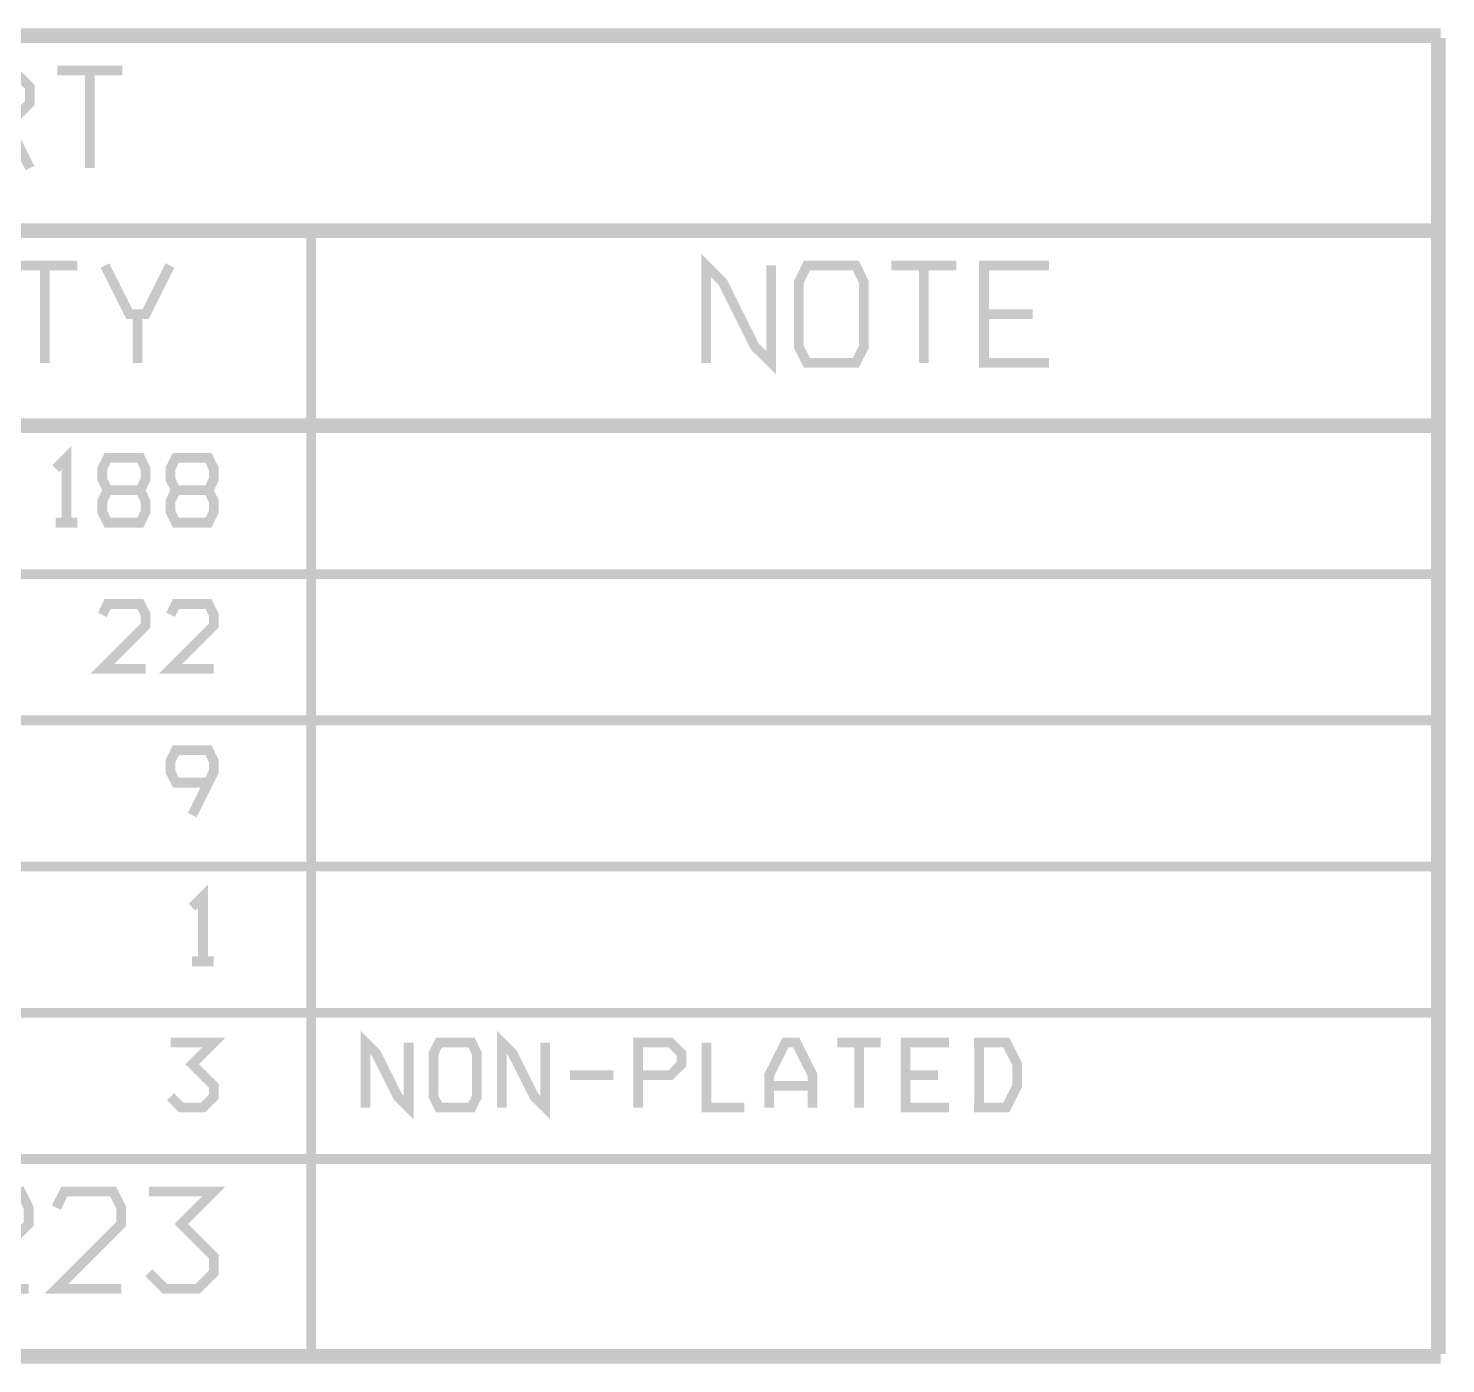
# Model space of a CAD drawing. Extents: x -7 to 100, y -42 to 30.
# Drawn here: x 60.21 to 97.15, y -41.66 to -6.86 of the extents above; entities that cross this region are included whole.
import ezdxf

# ---------------------------------------------------------------- set-up
doc = ezdxf.new("R2010")
doc.units = 0
doc.header["$MEASUREMENT"] = 0
doc.layers.add('22-315-0_DRD', color=7, linetype='CONTINUOUS')

msp = doc.modelspace()

# ---------------------------------------------------------------- linework, layer by layer
at = {"layer": '22-315-0_DRD', "const_width": 0.254}
for points in [[(97.028, -6.985), (2.159, -6.985)], [(96.901, -7.112), (2.286, -7.112)], [(96.901, -41.402), (96.901, -7.112)], [(97.028, -41.402), (97.028, -7.112)], [(58.55716, -9.22782), (59.82716, -9.22782), (60.25134, -8.80618), (60.25134, -8.382), (59.82716, -7.95782), (58.55716, -7.95782), (58.55716, -10.49782)], [(62.66434, -7.95782), (60.97016, -7.95782)], [(61.81598, -10.49782), (61.81598, -7.95782)], [(59.61634, -9.22782), (60.25134, -10.49782)], [(96.901, -12.065), (2.286, -12.065)], [(96.901, -12.192), (2.286, -12.192)], [(67.58432, -41.402), (67.58432, -12.192)], [(61.48832, -13.03782), (59.79668, -13.03782)], [(60.6425, -15.57782), (60.6425, -13.03782)], [(63.90132, -13.03782), (63.26632, -14.30782), (62.84468, -14.30782), (62.20968, -13.03782)], [(79.57566, -13.03782), (79.57566, -15.57782), (79.15148, -15.15618), (78.30566, -13.462), (77.88148, -13.03782), (77.88148, -15.57782)], [(80.50784, -15.57782), (80.29448, -15.15618), (80.29448, -13.462), (80.50784, -13.03782), (81.77784, -13.03782), (81.98866, -13.462), (81.98866, -15.15618), (81.77784, -15.57782), (80.50784, -15.57782)], [(84.40166, -13.03782), (82.70748, -13.03782)], [(83.55584, -15.57782), (83.55584, -13.03782)], [(86.81466, -15.57782), (85.12048, -15.57782), (85.12048, -13.03782), (86.81466, -13.03782)], [(63.0555, -15.57782), (63.0555, -14.30782)], [(86.39048, -14.30782), (85.12048, -14.30782)], [(96.901, -17.145), (2.286, -17.145)], [(96.901, -17.272), (2.286, -17.272)], [(61.20638, -19.74088), (61.20638, -18.04924), (60.92444, -18.33118)], [(63.12662, -18.89506), (63.26632, -18.61312), (63.26632, -18.33118), (63.12662, -18.04924), (62.27826, -18.04924), (62.13856, -18.33118), (62.13856, -18.61312), (62.27826, -18.89506), (63.12662, -18.89506), (63.26632, -19.177), (63.26632, -19.45894), (63.12662, -19.74088), (62.27826, -19.74088), (62.13856, -19.45894), (62.13856, -19.177), (62.27826, -18.89506)], [(64.90462, -18.89506), (65.04432, -18.61312), (65.04432, -18.33118), (64.90462, -18.04924), (64.05626, -18.04924), (63.91656, -18.33118), (63.91656, -18.61312), (64.05626, -18.89506), (64.90462, -18.89506), (65.04432, -19.177), (65.04432, -19.45894), (64.90462, -19.74088), (64.05626, -19.74088), (63.91656, -19.45894), (63.91656, -19.177), (64.05626, -18.89506)], [(61.48832, -19.74088), (60.92444, -19.74088)], [(96.901, -21.082), (2.286, -21.082)], [(63.26632, -23.55088), (62.13856, -23.55088), (63.26632, -22.42312), (63.26632, -22.14118), (63.12662, -21.85924), (62.27826, -21.85924), (62.13856, -22.14118)], [(65.04432, -23.55088), (63.91656, -23.55088), (65.04432, -22.42312), (65.04432, -22.14118), (64.90462, -21.85924), (64.05626, -21.85924), (63.91656, -22.14118)], [(96.901, -24.892), (2.286, -24.892)], [(64.90462, -26.51506), (64.05626, -26.51506), (63.91656, -26.23312), (63.91656, -25.95118), (64.05626, -25.66924), (64.90462, -25.66924), (65.04432, -25.95118), (65.04432, -26.23312), (64.48044, -27.36088)], [(96.901, -28.702), (2.286, -28.702)], [(64.76238, -31.17088), (64.76238, -29.47924), (64.48044, -29.76118)], [(65.04432, -31.17088), (64.48044, -31.17088)], [(96.901, -32.512), (2.286, -32.512)], [(63.91656, -34.69894), (64.1985, -34.98088), (64.76238, -34.98088), (65.04432, -34.69894), (65.04432, -34.417), (64.48044, -33.85312), (65.04432, -33.28924), (63.91656, -33.28924)], [(70.12432, -33.28924), (70.12432, -34.98088), (69.84238, -34.69894), (69.2785, -33.57118), (68.99656, -33.28924), (68.99656, -34.98088)], [(70.91426, -34.98088), (70.77456, -34.69894), (70.77456, -33.57118), (70.91426, -33.28924), (71.76262, -33.28924), (71.90232, -33.57118), (71.90232, -34.69894), (71.76262, -34.98088), (70.91426, -34.98088)], [(73.68032, -33.28924), (73.68032, -34.98088), (73.39838, -34.69894), (72.8345, -33.57118), (72.55256, -33.28924), (72.55256, -34.98088)], [(76.10856, -34.13506), (76.95438, -34.13506), (77.23632, -33.85312), (77.23632, -33.57118), (76.95438, -33.28924), (76.10856, -33.28924), (76.10856, -34.98088)], [(78.87462, -34.98088), (77.88656, -34.98088), (77.88656, -33.28924)], [(80.65262, -34.98088), (80.65262, -34.13506), (80.22844, -33.28924), (79.9465, -33.28924), (79.52232, -34.13506), (79.52232, -34.98088)], [(82.43062, -33.28924), (81.30032, -33.28924)], [(81.8642, -34.98088), (81.8642, -33.28924)], [(84.20862, -34.98088), (83.07832, -34.98088), (83.07832, -33.28924), (84.20862, -33.28924)], [(84.85632, -34.98088), (85.70214, -34.98088), (85.98662, -34.417), (85.98662, -33.85312), (85.70214, -33.28924), (84.85632, -33.28924)], [(84.99856, -34.98088), (84.99856, -33.28924)], [(75.45832, -34.13506), (74.33056, -34.13506)], [(80.65262, -34.417), (79.52232, -34.417)], [(83.92414, -34.13506), (83.07832, -34.13506)], [(96.901, -36.322), (2.286, -36.322)], [(60.21832, -39.70782), (58.52668, -39.70782), (60.21832, -38.01618), (60.21832, -37.592), (60.0075, -37.16782), (58.7375, -37.16782), (58.52668, -37.592)], [(62.63132, -39.70782), (60.93968, -39.70782), (62.63132, -38.01618), (62.63132, -37.592), (62.4205, -37.16782), (61.1505, -37.16782), (60.93968, -37.592)], [(63.35268, -39.28618), (63.77432, -39.70782), (64.62268, -39.70782), (65.04432, -39.28618), (65.04432, -38.862), (64.1985, -38.01618), (65.04432, -37.16782), (63.35268, -37.16782)], [(96.901, -41.402), (2.286, -41.402)], [(97.028, -41.529), (2.159, -41.529)]]:
    msp.add_lwpolyline(points, dxfattribs=at)

doc.saveas('drawing.dxf')
